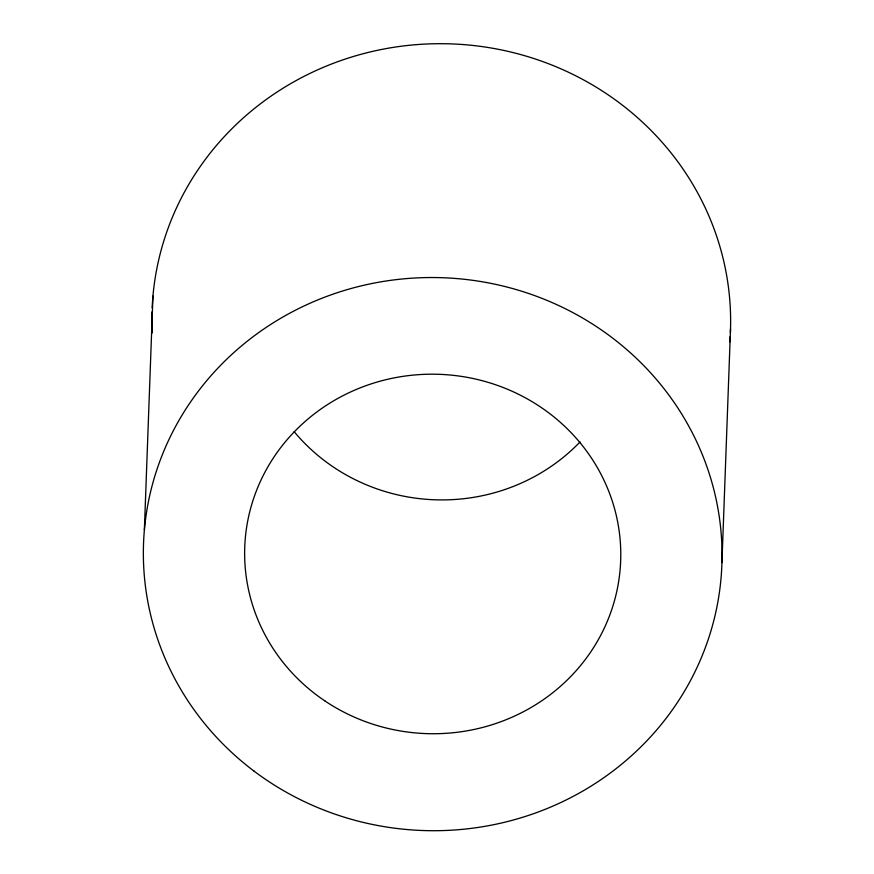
<?xml version="1.0" encoding="UTF-8"?>
<svg xmlns="http://www.w3.org/2000/svg" width="874" height="874" viewBox="0 0 874 874"><rect width="100%" height="100%" fill="white"/><g stroke="black" fill="none" stroke-linecap="round" stroke-linejoin="round"><path stroke-width="1.31" d="M144.374 529.906L152.95 296.067M721.946 562.583L730.522 328.744M730.183 336.632A289.37 276.577 2.1 0 1 729.823 341.887M152.273 332.896A289.37 276.577 2.1 0 1 152.032 311.843M152.174 307.888A289.37 276.577 2.1 0 1 453.289 43.973A289.37 276.577 2.1 0 1 730.38 332.688M580.008 441.971A188.096 179.771 2.1 0 1 294.145 431.658M254.137 771.196A289.37 276.577 2.1 0 0 719.16 594.036A289.37 276.577 2.1 0 0 324.811 297.138A289.37 276.577 2.1 0 0 254.137 771.196M325.281 701.188A188.096 179.771 2.1 0 0 620.114 569.706A188.096 179.771 2.1 0 0 352.735 390.995A188.096 179.771 2.1 0 0 325.281 701.188"/></g></svg>
